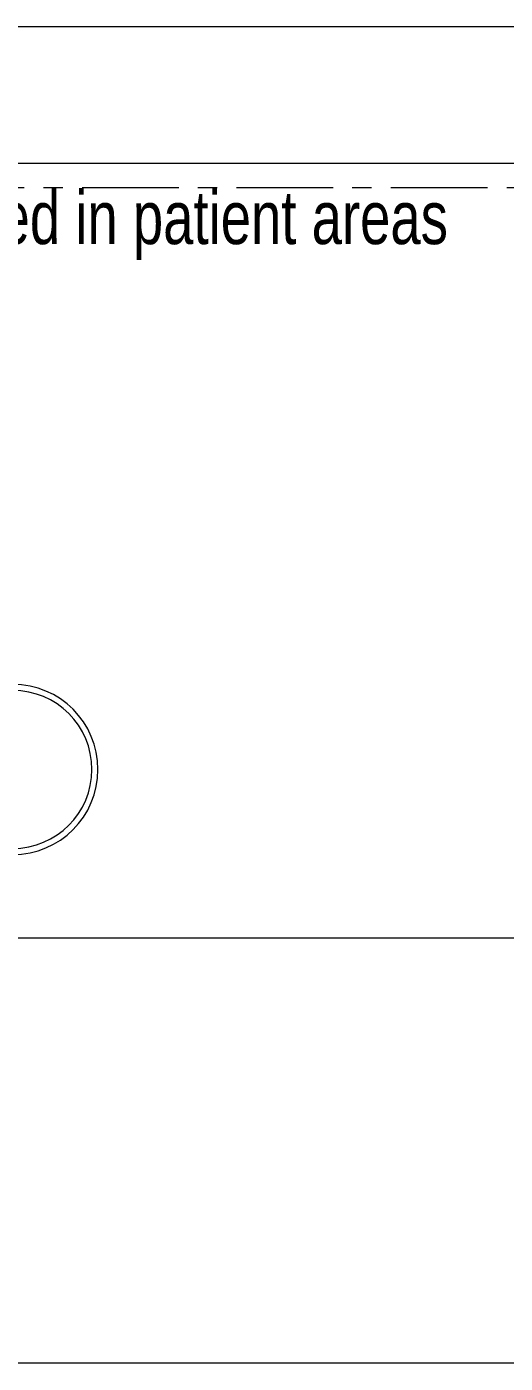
# Model space of a CAD drawing. Header units: millimetres. Extents: x 26027 to 581921, y 7230 to 233891.
# Drawn here: x 483752 to 484540, y 140411 to 142610 of the extents above; entities that cross this region are included whole.
import ezdxf

# ---------------------------------------------------------------- set-up
doc = ezdxf.new("R2010")
doc.units = ezdxf.units.MM
doc.header["$LTSCALE"] = 5
doc.linetypes.add('CENTER', pattern=[50.8, 31.75, -6.35, 6.35, -6.35])
doc.layers.add('axes', color=9, linetype='Continuous')
doc.layers.add('Medical Equipment and Furniture', color=163, linetype='Continuous', lineweight=0)
doc.layers.add('Walls', color=32, linetype='Continuous', lineweight=5)
doc.styles.add('X3G_ENTITY_257CFD', font='swisscl.ttf', dxfattribs={"height": 200})

# ---------------------------------------------------------------- blocks, each defined once
blk = doc.blocks.new('WM00001-P')
blk.add_circle((0, 0), 0.14)
at = {"color": 8}
blk.add_circle((0, 0), 0.13, dxfattribs=at)

msp = doc.modelspace()

# ---------------------------------------------------------------- linework, layer by layer
at = {"layer": 'axes', "linetype": 'CENTER', "lineweight": 0}
msp.add_line((581030.5, 142345.3, 2.4), (449113.3, 142345.3, 2.4), dxfattribs=at)
at = {"layer": 'Medical Equipment and Furniture', "elevation": 0}
msp.add_lwpolyline([(485921.9, 140411.2), (481921.9, 140411.2), (481921.9, 141111.2), (485921.9, 141111.2), (485921.9, 140411.2)], dxfattribs=at)
at = {"layer": 'Walls'}
for p, q in [((485323.8, 142610.3, 0), (483733.8, 142610.3, 0)), ((485323.8, 142385.3, 0), (483733.8, 142385.3, 0))]:
    msp.add_line(p, q, dxfattribs=at)

# ---------------------------------------------------------------- block references
at = {"layer": 'Medical Equipment and Furniture', "extrusion": (8.17011e-07, -7.77426e-06, 1), "xscale": -1000.000000000006, "yscale": 1000.000000000004, "zscale": 1000.000000000003, "rotation": 77.99858923583344}
msp.add_blockref('WM00001-P', (483729.7, 141388.2, -0.7), dxfattribs=at)

# ---------------------------------------------------------------- texts
at = {"layer": 'Medical Equipment and Furniture', "color": 1, "insert": (483057.3, 142340.1, 0), "char_height": 87.473, "width": 3260.537, "attachment_point": 2, "style": 'X3G_ENTITY_257CFD'}
msp.add_mtext('Medical Equipment Parked next to the wall to be used in patient areas', dxfattribs=at)

doc.saveas('drawing.dxf')
